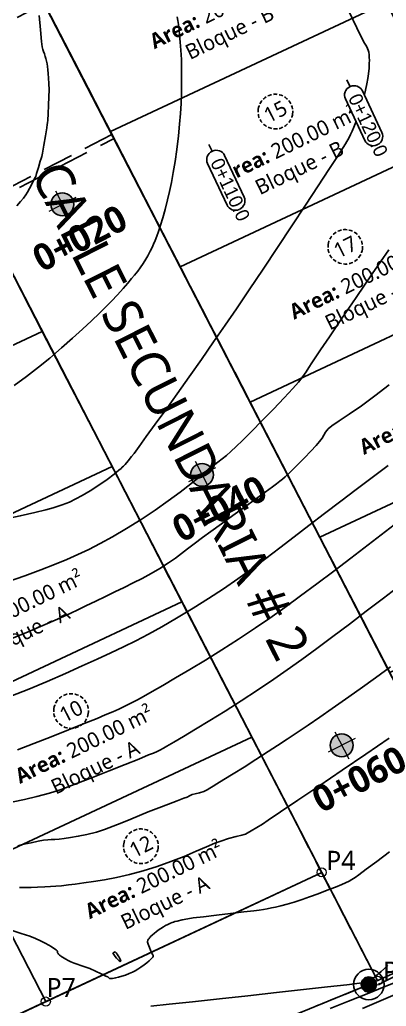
# Model space of a CAD drawing. Header units: millimetres. Extents: x 86 to 591881, y 99 to 1307229.
# Drawn here: x 590682.9 to 590707, y 1307025.7 to 1307090.5 of the extents above; entities that cross this region are included whole.
import ezdxf
from ezdxf.enums import TextEntityAlignment as Align

# ---------------------------------------------------------------- set-up
doc = ezdxf.new("R2010")
doc.units = ezdxf.units.MM
for name, pattern in [('CENTER2', [1.125, 0.75, -0.125, 0.125, -0.125]), ('DASHED', [0.75, 0.5, -0.25]), ('DASHED2', [0.375, 0.25, -0.125]), ('PHANTOM', [2.5, 1.25, -0.25, 0.25, -0.25, 0.25, -0.25])]:
    doc.linetypes.add(name, pattern=pattern)
for name, color, linetype, lineweight in [('_BLOQUES', 9, 'Continuous', 20), ('_TEXTO', 3, 'Continuous', 25), ('COTAS', 40, 'Continuous', 5), ('CUADROS', 9, 'Continuous', 20)]:
    doc.layers.add(name, color=color, linetype=linetype, lineweight=lineweight)
for name, color, linetype in [('_BREAKLINES CORRIDOR', 7, 'Continuous'), ('_MOJONES', 1, 'Continuous'), ('_PUNTOS TOPOGRAFICOS', 1, 'Continuous'), ('C-PROP-LINE', 230, 'Continuous'), ('C-PROP-TEXT', 92, 'Continuous'), ('C-ROAD-CORR-BNDY', 1, 'CENTER2'), ('C-ROAD-SAMP-TEXT', 11, 'Continuous'), ('C-ROAD-STAN-MAJR', 11, 'Continuous'), ('C-TOPO-MAJR', 9, 'Continuous'), ('C-TOPO-MINR', 8, 'Continuous')]:
    doc.layers.add(name, color=color, linetype=linetype)
doc.styles.add('ST - ETIQUETAS', font='', dxfattribs={"height": 2.5})
doc.styles.get("Standard").update_dxf_attribs({"font": 'simplex.shx'})
doc.styles.get('ST - ETIQUETAS').set_extended_font_data('Roboto Thin')

# ---------------------------------------------------------------- blocks, each defined once
blk = doc.blocks.new('*X1')
for p, q in [((69.5, 22.75), (70, 22.75)), ((69.502, 22.781), (69.998, 22.781)), ((69.502, 22.719), (69.998, 22.719)), ((69.508, 22.812), (69.992, 22.812)), ((69.508, 22.688), (69.992, 22.688)), ((69.518, 22.844), (69.982, 22.844)), ((69.533, 22.875), (69.967, 22.875)), ((69.555, 22.906), (69.945, 22.906)), ((69.585, 22.938), (69.915, 22.938)), ((69.629, 22.969), (69.871, 22.969)), ((69.518, 22.656), (69.982, 22.656)), ((69.533, 22.625), (69.967, 22.625)), ((69.555, 22.594), (69.945, 22.594)), ((69.585, 22.562), (69.915, 22.562)), ((69.629, 22.531), (69.871, 22.531))]:
    blk.add_line(p, q)
blk = doc.blocks.new('Drill Hole')
at = {"color": 0, "linetype": 'ByBlock', "lineweight": -2}
for radius in [0.05, 0.025]:
    blk.add_circle((0, 0), radius, dxfattribs=at)
at = {"color": 0, "linetype": 'ByBlock', "lineweight": -2, "xscale": 0.1000000000000227, "yscale": 0.1000000000000227, "zscale": 0.1000000000000227}
blk.add_blockref('*X1', (-6.975, -2.275), dxfattribs=at)
blk = doc.blocks.new('*U51', base_point=(590555.4584, 1307117.894, 460.616))
at = {"layer": '_PUNTOS TOPOGRAFICOS', "color": 2, "linetype": 'ByBlock', "lineweight": -2, "xscale": 20, "yscale": 20, "zscale": 20}
blk.add_blockref('Drill Hole', (590555.4584, 1307117.894, 460.616), dxfattribs=at)
blk = doc.blocks.new('*U138', base_point=(590705.8106, 1307027.095, 457.244))
at = {"layer": '_PUNTOS TOPOGRAFICOS', "color": 2, "linetype": 'ByBlock', "lineweight": -2, "xscale": 20, "yscale": 20, "zscale": 20}
blk.add_blockref('Drill Hole', (590705.8106, 1307027.095, 457.244), dxfattribs=at)
blk = doc.blocks.new('MARCA ESTACION')
h = blk.add_hatch(color=7)
h.dxf.hatch_style = 1
h.paths.add_polyline_path([(-3, 0), (0, 0), (0, 3, 0.414214)])
h.paths.add_polyline_path([(3, 0), (0, 0), (0, -3, 0.414214)])
at = {"true_color": 0xffffff}
h = blk.add_hatch(color=7, dxfattribs=at)
h.dxf.hatch_style = 1
h.paths.add_polyline_path([(0, 3), (0, 0), (3, 0, 0.414214)])
h.paths.add_polyline_path([(0, 0), (-3, 0, 0.414214), (0, -3)])
at = {"color": 7, "lineweight": 20}
for points in [[(0, 4), (0, -4)], [(-4, 0), (4, 0)]]:
    blk.add_lwpolyline(points, dxfattribs=at)
at = {"color": 7}
blk.add_circle((0, 0), 3, dxfattribs=at)

msp = doc.modelspace()

# ---------------------------------------------------------------- hatches: boundary and pattern name
at = {"layer": '_MOJONES'}
h = msp.add_hatch(color=5, dxfattribs=at)
h.dxf.hatch_style = 1
h.paths.add_polyline_path([(590705.61, 1307027.553, 0.297664), (590705.311, 1307027.095, 0.541231), (590706.011, 1307026.637), (590705.811, 1307027.095)])
h.paths.add_polyline_path([(590705.61, 1307027.553), (590705.811, 1307027.095), (590706.281, 1307027.263, 0.43503)])
h.paths.add_polyline_path([(590706.311, 1307027.095, 0.085961), (590706.281, 1307027.263), (590705.811, 1307027.095), (590706.011, 1307026.637, 0.297664)])

# ---------------------------------------------------------------- linework, layer by layer
at = {"layer": '_BLOQUES', "flags": 128}
msp.add_lwpolyline([(590669.157, 1307012.265), (590675.452, 1307014.842), (590685.718, 1307018.866), (590705.811, 1307027.095), (590706.383, 1307027.354), (590702.712, 1307034.462), (590666.46, 1307017.488), (590669.157, 1307012.265)], dxfattribs=at)
at = {"layer": '_BLOQUES', "color": 4, "linetype": 'Continuous', "lineweight": 25}
msp.add_polyline3d([(590684.242, 1307092.018, 0), (590720.493, 1307108.995, 0), (590748.023, 1307055.677, 0), (590711.775, 1307038.705, 0), (590684.242, 1307092.018, 0)], dxfattribs=at)
at = {"layer": '_BLOQUES', "color": 140, "linetype": 'Continuous', "lineweight": 25}
msp.add_polyline3d([(590638.927, 1307070.797, 0), (590675.179, 1307087.774, 0), (590702.712, 1307034.462, 0), (590666.46, 1307017.488, 0), (590638.927, 1307070.797, 0)], dxfattribs=at)
at = {"layer": '_BREAKLINES CORRIDOR', "flags": 128}
for points in [[(590715.505, 1307031.483), (590684.242, 1307092.018), (590684.708, 1307092.237)], [(590669.157, 1307012.265), (590638.927, 1307070.797), (590675.179, 1307087.774), (590706.383, 1307027.354)]]:
    msp.add_lwpolyline(points, dxfattribs=at)
at = {"layer": 'C-PROP-LINE', "color": 4, "linetype": 'Continuous', "lineweight": 25}
for points in [[(590702.368, 1307100.507, 0), (590684.242, 1307092.018, 0), (590688.83, 1307083.133, 0), (590706.956, 1307091.621, 0), (590702.368, 1307100.507, 0)], [(590706.956, 1307091.621, 0), (590688.83, 1307083.133, 0), (590693.419, 1307074.248, 0), (590711.544, 1307082.736, 0), (590706.956, 1307091.621, 0), (590706.956, 1307091.621, 0)], [(590716.133, 1307073.85, 0), (590711.545, 1307082.736, 0), (590711.544, 1307082.736, 0), (590693.419, 1307074.248, 0), (590698.008, 1307065.362, 0), (590716.133, 1307073.85, 0)], [(590684.356, 1307070.004, 0), (590679.767, 1307078.889, 0), (590661.642, 1307070.401, 0), (590661.642, 1307070.4, 0), (590666.231, 1307061.516, 0), (590684.356, 1307070.004, 0)], [(590716.133, 1307073.85, 0), (590716.133, 1307073.85, 0), (590698.008, 1307065.362, 0), (590702.597, 1307056.477, 0), (590720.722, 1307064.964, 0), (590716.133, 1307073.85, 0)], [(590688.945, 1307061.119, 0), (590684.356, 1307070.004, 0), (590666.231, 1307061.516, 0), (590666.231, 1307061.515, 0), (590670.82, 1307052.63, 0), (590688.945, 1307061.119, 0)], [(590720.722, 1307064.964, 0), (590720.722, 1307064.964, 0), (590702.597, 1307056.477, 0), (590707.186, 1307047.591, 0), (590725.31, 1307056.078, 0), (590720.722, 1307064.964, 0)], [(590693.534, 1307052.233, 0), (590688.945, 1307061.119, 0), (590670.82, 1307052.63, 0), (590670.82, 1307052.63, 0), (590675.409, 1307043.745, 0), (590693.534, 1307052.233, 0)], [(590698.123, 1307043.348, 0), (590693.534, 1307052.233, 0), (590675.409, 1307043.745, 0), (590679.997, 1307034.86, 0), (590679.998, 1307034.86, 0), (590698.123, 1307043.348, 0)], [(590702.712, 1307034.462, 0), (590698.123, 1307043.348, 0), (590679.998, 1307034.86, 0), (590684.586, 1307025.975, 0), (590702.712, 1307034.462, 0)], [(590684.586, 1307025.975, 0), (590679.998, 1307034.86, 0), (590679.997, 1307034.86, 0), (590661.871, 1307026.373, 0), (590666.46, 1307017.488, 0), (590684.586, 1307025.975, 0)], [(590666.46, 1307017.488, 0), (590669.157, 1307012.265, 0), (590675.452, 1307014.842, 0), (590685.718, 1307018.866, 0), (590705.811, 1307027.095, 0), (590706.383, 1307027.354, 0), (590702.712, 1307034.462, 0), (590684.586, 1307025.975, 0), (590666.46, 1307017.488, 0)]]:
    msp.add_polyline3d(points, dxfattribs=at)
at = {"layer": 'C-PROP-LINE', "color": 242, "linetype": 'PHANTOM', "lineweight": 30, "ltscale": 2}
msp.add_polyline3d([(590685.718, 1307018.866, 0), (590705.811, 1307027.095, 0), (590718.782, 1307032.966, 0), (590725.495, 1307036.495, 0), (590741.938, 1307046.2, 0), (590756.295, 1307055.385, 0), (590771.491, 1307065.034, 0), (590782.862, 1307071.827, 0), (590795.518, 1307080.01, 0)], dxfattribs=at)
at = {"layer": 'C-PROP-TEXT', "color": 12, "linetype": 'DASHED2', "lineweight": 25, "extrusion": (0, 0, -1)}
for centre, radius, start, end in [((-590699.672, 1307084.447), 1.137, 7.87202, 187.87202), ((-590699.672, 1307084.447), 1.137, 187.87202, 7.87202), ((-590704.262, 1307075.559), 1.133, 7.46838, 187.46838), ((-590704.262, 1307075.559), 1.133, 187.46838, 7.46838), ((-590686.248, 1307045.063), 1.141, 8.2091, 188.2091), ((-590686.248, 1307045.063), 1.141, 188.2091, 8.2091), ((-590690.838, 1307036.176), 1.139, 7.80157, 187.80157), ((-590690.838, 1307036.176), 1.139, 187.80157, 7.80157)]:
    msp.add_arc(centre, radius, start, end, dxfattribs=at)
at = {"layer": 'C-ROAD-CORR-BNDY', "color": 166, "linetype": 'DASHED', "lineweight": 30, "ltscale": 4}
for points in [[(590675.595, 1307086.968), (590675.724, 1307086.718), (590676.642, 1307084.941), (590677.56, 1307083.164), (590678.477, 1307081.387), (590679.395, 1307079.61), (590679.988, 1307078.462), (590679.99, 1307078.459), (590680.184, 1307078.083), (590689.069, 1307082.671), (590688.875, 1307083.048), (590688.873, 1307083.05), (590688.28, 1307084.199), (590687.362, 1307085.976), (590686.445, 1307087.753), (590685.527, 1307089.53), (590684.609, 1307091.307), (590684.48, 1307091.556)], [(590680.047, 1307078.347), (590681.231, 1307076.056), (590690.408, 1307058.286), (590699.585, 1307040.516), (590706.501, 1307027.124), (590715.386, 1307031.713), (590708.47, 1307045.104), (590699.293, 1307062.875), (590690.116, 1307080.645), (590688.932, 1307082.936)]]:
    msp.add_lwpolyline(points, close=True, dxfattribs=at)
at = {"layer": 'C-TOPO-MAJR', "color": 40, "linetype": 'Continuous', "lineweight": -3}
for points, elevation in [([(590681.782, 1307057.65), (590682.909, 1307057.886), (590683.861, 1307058.099), (590684.597, 1307058.277), (590685.076, 1307058.41), (590685.665, 1307058.609), (590686.134, 1307058.796), (590686.55, 1307058.996), (590686.981, 1307059.233), (590687.493, 1307059.531), (590688.068, 1307059.896), (590688.611, 1307060.281), (590689.069, 1307060.631), (590689.392, 1307060.891), (590689.53, 1307061.005), (590689.61, 1307061.075), (590689.686, 1307061.149), (590689.795, 1307061.267), (590689.994, 1307061.494), (590690.225, 1307061.775), (590690.386, 1307061.99), (590690.716, 1307062.44), (590691.189, 1307063.092), (590691.78, 1307063.91), (590692.464, 1307064.86), (590693.215, 1307065.91), (590694.008, 1307067.024), (590694.816, 1307068.168), (590695.615, 1307069.309), (590696.379, 1307070.413), (590697.115, 1307071.492), (590697.957, 1307072.741), (590698.869, 1307074.103), (590699.813, 1307075.523), (590700.754, 1307076.943), (590701.654, 1307078.307), (590702.479, 1307079.559), (590703.19, 1307080.643), (590703.752, 1307081.501), (590704.129, 1307082.078), (590704.283, 1307082.318), (590704.373, 1307082.471), (590704.439, 1307082.596), (590704.518, 1307082.755), (590704.603, 1307082.931), (590704.708, 1307083.157), (590704.826, 1307083.429), (590704.952, 1307083.745), (590705.08, 1307084.092), (590705.21, 1307084.469), (590705.341, 1307084.891), (590705.474, 1307085.371), (590705.591, 1307085.849), (590705.678, 1307086.264), (590705.741, 1307086.623), (590705.787, 1307086.935), (590705.825, 1307087.299), (590705.843, 1307087.601), (590705.848, 1307087.815), (590705.843, 1307088.01), (590705.827, 1307088.177), (590705.801, 1307088.343), (590705.769, 1307088.475), (590705.725, 1307088.588), (590705.671, 1307088.698), (590705.603, 1307088.813), (590705.521, 1307088.95), (590705.382, 1307089.23), (590705.029, 1307089.945), (590704.509, 1307090.999)], 459.5), ([(590682.675, 1307078.257), (590682.92, 1307078.53), (590683.117, 1307078.768), (590683.268, 1307078.983), (590683.376, 1307079.162), (590683.506, 1307079.392), (590683.662, 1307079.681), (590683.786, 1307079.926), (590683.846, 1307080.045), (590683.886, 1307080.114), (590683.924, 1307080.184), (590683.985, 1307080.38), (590684.106, 1307080.783), (590684.226, 1307081.184), (590684.283, 1307081.375), (590684.308, 1307081.435), (590684.331, 1307081.495), (590684.37, 1307081.721), (590684.457, 1307082.242), (590684.561, 1307082.86), (590684.648, 1307083.378), (590684.685, 1307083.6), (590684.699, 1307083.699), (590684.711, 1307083.874), (590684.737, 1307084.302), (590684.769, 1307084.86), (590684.794, 1307085.424), (590684.803, 1307085.873), (590684.793, 1307086.289), (590684.771, 1307086.652), (590684.744, 1307086.955), (590684.72, 1307087.187), (590684.694, 1307087.404), (590684.666, 1307087.578), (590684.628, 1307087.764), (590684.588, 1307087.934), (590684.549, 1307088.068), (590684.496, 1307088.234), (590684.437, 1307088.398), (590684.386, 1307088.527), (590684.341, 1307088.693), (590684.301, 1307089.059), (590684.236, 1307089.815), (590684.158, 1307090.76)], 460), ([(590682.354, 1307049.833), (590682.877, 1307050.04), (590683.394, 1307050.253), (590683.938, 1307050.483), (590684.541, 1307050.741), (590685.208, 1307051.028), (590685.747, 1307051.267), (590686.222, 1307051.486), (590686.694, 1307051.711), (590687.225, 1307051.969), (590687.878, 1307052.288), (590688.504, 1307052.589), (590689.123, 1307052.884), (590689.734, 1307053.178), (590690.336, 1307053.475), (590690.928, 1307053.779), (590691.508, 1307054.095), (590692.076, 1307054.429), (590692.653, 1307054.795), (590693.11, 1307055.112), (590693.505, 1307055.408), (590693.895, 1307055.712), (590694.337, 1307056.054), (590694.887, 1307056.463), (590695.439, 1307056.863), (590696.12, 1307057.356), (590696.874, 1307057.901), (590697.643, 1307058.459), (590698.371, 1307058.987), (590699, 1307059.444), (590699.473, 1307059.791), (590699.734, 1307059.987), (590699.964, 1307060.165), (590700.142, 1307060.306), (590700.314, 1307060.452), (590700.529, 1307060.647), (590700.778, 1307060.888), (590701.148, 1307061.256), (590701.575, 1307061.691), (590701.997, 1307062.128), (590702.353, 1307062.506), (590702.579, 1307062.762), (590702.744, 1307062.994), (590702.855, 1307063.19), (590702.969, 1307063.381), (590703.146, 1307063.601), (590703.39, 1307063.794), (590703.867, 1307064.12), (590704.527, 1307064.566), (590705.324, 1307065.12), (590706.211, 1307065.77), (590707.139, 1307066.503)], 459), ([(590682.726, 1307042.523), (590683.79, 1307042.929), (590684.941, 1307043.377), (590686.082, 1307043.829), (590687.118, 1307044.244), (590687.953, 1307044.583), (590688.491, 1307044.807), (590688.989, 1307045.021), (590689.383, 1307045.195), (590689.739, 1307045.361), (590690.124, 1307045.554), (590690.602, 1307045.807), (590690.999, 1307046.024), (590691.566, 1307046.341), (590692.28, 1307046.748), (590693.119, 1307047.235), (590694.058, 1307047.792), (590695.075, 1307048.409), (590696.146, 1307049.076), (590697.249, 1307049.783), (590698.361, 1307050.52), (590699.297, 1307051.165), (590700.288, 1307051.869), (590701.324, 1307052.623), (590702.398, 1307053.419), (590703.502, 1307054.248), (590704.627, 1307055.103), (590705.766, 1307055.974), (590706.911, 1307056.854), (590708.054, 1307057.735)], 458.5), ([(590682.75, 1307036.214), (590683.154, 1307036.306), (590683.63, 1307036.414), (590684.089, 1307036.513), (590684.44, 1307036.577), (590684.725, 1307036.608), (590684.949, 1307036.618), (590685.173, 1307036.627), (590685.458, 1307036.655), (590685.783, 1307036.696), (590686.209, 1307036.755), (590686.718, 1307036.838), (590687.29, 1307036.955), (590687.909, 1307037.113), (590688.452, 1307037.285), (590689.013, 1307037.492), (590689.588, 1307037.722), (590690.168, 1307037.964), (590690.747, 1307038.204), (590691.318, 1307038.432), (590692.003, 1307038.696), (590692.659, 1307038.948), (590693.228, 1307039.166), (590693.65, 1307039.329), (590693.864, 1307039.414), (590694.031, 1307039.497), (590694.2, 1307039.573), (590694.405, 1307039.627), (590694.679, 1307039.69), (590694.97, 1307039.784), (590695.195, 1307039.892), (590695.364, 1307039.997), (590695.576, 1307040.132), (590695.826, 1307040.283), (590696.28, 1307040.559), (590696.891, 1307040.934), (590697.611, 1307041.383), (590698.395, 1307041.878), (590699.196, 1307042.394), (590699.803, 1307042.791), (590700.438, 1307043.21), (590701.109, 1307043.656), (590701.823, 1307044.136), (590702.586, 1307044.656), (590703.405, 1307045.222), (590704.288, 1307045.841), (590705.241, 1307046.518), (590706.239, 1307047.24), (590707.23, 1307047.969)], 458), ([(590682.312, 1307030.668), (590682.963, 1307030.456), (590683.535, 1307030.263), (590683.908, 1307030.125), (590684.247, 1307029.971), (590684.542, 1307029.819), (590684.778, 1307029.688), (590684.936, 1307029.594), (590685.153, 1307029.448), (590685.263, 1307029.366), (590685.325, 1307029.306), (590685.359, 1307029.256), (590685.362, 1307029.184), (590685.394, 1307029.136), (590685.43, 1307029.088), (590685.494, 1307029.031), (590685.533, 1307029), (590685.575, 1307028.968), (590685.687, 1307028.894), (590685.903, 1307028.764), (590686.056, 1307028.681), (590686.231, 1307028.595), (590686.451, 1307028.498), (590686.653, 1307028.423), (590686.889, 1307028.347), (590687.161, 1307028.256), (590687.474, 1307028.138), (590687.846, 1307027.976), (590688.23, 1307027.797), (590688.531, 1307027.651), (590688.655, 1307027.59), (590688.709, 1307027.549), (590688.765, 1307027.496), (590688.815, 1307027.484), (590688.884, 1307027.482), (590688.963, 1307027.49), (590689.073, 1307027.504), (590689.177, 1307027.526), (590689.364, 1307027.571), (590689.585, 1307027.635), (590689.827, 1307027.72), (590690.075, 1307027.818), (590690.28, 1307027.907), (590690.466, 1307028.002), (590690.644, 1307028.111), (590690.831, 1307028.235), (590691.043, 1307028.386), (590691.229, 1307028.527), (590691.383, 1307028.66), (590691.507, 1307028.776), (590691.561, 1307028.829), (590691.61, 1307028.888), (590691.643, 1307028.938), (590691.649, 1307029.003), (590691.618, 1307029.05), (590691.581, 1307029.106), (590691.532, 1307029.2), (590691.462, 1307029.346), (590691.394, 1307029.521), (590691.307, 1307029.755), (590691.263, 1307029.875), (590691.264, 1307029.932), (590691.29, 1307030.001), (590691.339, 1307030.081), (590691.373, 1307030.124), (590691.409, 1307030.169), (590691.452, 1307030.216), (590691.498, 1307030.264), (590691.58, 1307030.342), (590691.721, 1307030.466), (590691.828, 1307030.552), (590691.964, 1307030.655), (590692.136, 1307030.773), (590692.312, 1307030.884), (590692.462, 1307030.971), (590692.594, 1307031.04), (590692.773, 1307031.124), (590692.891, 1307031.172), (590692.978, 1307031.201), (590693.066, 1307031.228), (590693.222, 1307031.267), (590693.538, 1307031.341), (590693.919, 1307031.417), (590694.28, 1307031.467), (590694.953, 1307031.55), (590695.812, 1307031.653), (590696.732, 1307031.762), (590697.588, 1307031.863), (590698.255, 1307031.943), (590698.608, 1307031.988), (590698.898, 1307032.03), (590699.127, 1307032.068), (590699.414, 1307032.128), (590699.674, 1307032.187), (590700.021, 1307032.271), (590700.437, 1307032.38), (590700.909, 1307032.514), (590701.42, 1307032.674), (590701.917, 1307032.846), (590702.489, 1307033.06), (590703.075, 1307033.286), (590703.612, 1307033.501), (590704.036, 1307033.675), (590704.286, 1307033.784), (590704.514, 1307033.896), (590704.69, 1307033.996), (590704.902, 1307034.134), (590705.144, 1307034.305), (590705.638, 1307034.665), (590706.33, 1307035.177), (590707.164, 1307035.804)], 457.5), ([(590703.264, 1307025.527), (590704.478, 1307026.002), (590705.711, 1307026.489), (590706.818, 1307026.933), (590707.654, 1307027.279)], 457)]:
    msp.add_lwpolyline(points, dxfattribs=dict(at, elevation=elevation))
at = {"layer": 'C-TOPO-MINR', "color": 44, "linetype": 'Continuous', "lineweight": -3}
for points, elevation in [([(590682.516, 1307066.448), (590683.316, 1307067.049), (590684.102, 1307067.659), (590684.843, 1307068.256), (590685.624, 1307068.916), (590686.348, 1307069.552), (590687.007, 1307070.153), (590687.598, 1307070.709), (590688.114, 1307071.209), (590688.549, 1307071.641), (590688.898, 1307071.994), (590689.304, 1307072.418), (590689.664, 1307072.814), (590689.973, 1307073.169), (590690.226, 1307073.47), (590690.417, 1307073.703), (590690.63, 1307073.966), (590690.792, 1307074.182), (590690.981, 1307074.46), (590691.162, 1307074.743), (590691.295, 1307074.974), (590691.449, 1307075.273), (590691.571, 1307075.52), (590691.67, 1307075.737), (590691.766, 1307075.967), (590691.875, 1307076.257), (590691.988, 1307076.573), (590692.126, 1307076.979), (590692.279, 1307077.465), (590692.438, 1307078.021), (590692.593, 1307078.638), (590692.719, 1307079.192), (590692.843, 1307079.789), (590692.965, 1307080.44), (590693.083, 1307081.159), (590693.196, 1307081.958), (590693.301, 1307082.848), (590693.377, 1307083.62), (590693.433, 1307084.329), (590693.472, 1307084.982), (590693.496, 1307085.588), (590693.509, 1307086.154), (590693.513, 1307086.687), (590693.511, 1307087.197), (590693.496, 1307087.869), (590693.464, 1307088.478), (590693.424, 1307089.014), (590693.382, 1307089.466), (590693.343, 1307089.825), (590693.304, 1307090.159), (590693.265, 1307090.425), (590693.22, 1307090.68)], 459.75), ([(590682.128, 1307053.566), (590683.209, 1307053.95), (590684.263, 1307054.349), (590685.166, 1307054.699), (590685.963, 1307055.024), (590686.697, 1307055.345), (590687.412, 1307055.686), (590688.152, 1307056.068), (590688.961, 1307056.513), (590689.882, 1307057.045), (590690.854, 1307057.642), (590691.775, 1307058.256), (590692.633, 1307058.865), (590693.414, 1307059.45), (590694.105, 1307059.988), (590694.693, 1307060.459), (590695.164, 1307060.841), (590695.505, 1307061.113), (590695.884, 1307061.407), (590696.184, 1307061.642), (590696.454, 1307061.862), (590696.741, 1307062.112), (590697.095, 1307062.434), (590697.504, 1307062.828), (590698.103, 1307063.424), (590698.813, 1307064.141), (590699.556, 1307064.903), (590700.253, 1307065.63), (590700.825, 1307066.243), (590701.195, 1307066.664), (590701.481, 1307067.034), (590701.692, 1307067.341), (590701.873, 1307067.63), (590702.07, 1307067.949), (590702.327, 1307068.343), (590702.629, 1307068.785), (590703.216, 1307069.645), (590704.024, 1307070.826), (590704.987, 1307072.235), (590706.04, 1307073.777), (590707.12, 1307075.358)], 459.25), ([(590682.293, 1307046.03), (590683.468, 1307046.502), (590684.672, 1307047.005), (590685.873, 1307047.531), (590686.987, 1307048.029), (590687.972, 1307048.471), (590688.863, 1307048.879), (590689.698, 1307049.273), (590690.512, 1307049.677), (590691.34, 1307050.111), (590692.219, 1307050.597), (590693.183, 1307051.157), (590694.27, 1307051.813), (590695.287, 1307052.454), (590696.261, 1307053.098), (590697.203, 1307053.749), (590698.126, 1307054.413), (590699.042, 1307055.091), (590699.964, 1307055.79), (590700.905, 1307056.512), (590701.877, 1307057.261), (590702.892, 1307058.043), (590703.964, 1307058.86), (590704.98, 1307059.624), (590706.02, 1307060.399), (590707.078, 1307061.185)], 458.75), ([(590682.438, 1307039.092), (590683.185, 1307039.245), (590683.996, 1307039.437), (590684.834, 1307039.667), (590685.596, 1307039.918), (590686.565, 1307040.272), (590687.649, 1307040.687), (590688.759, 1307041.125), (590689.804, 1307041.545), (590690.695, 1307041.908), (590691.341, 1307042.175), (590691.653, 1307042.305), (590691.897, 1307042.411), (590692.089, 1307042.5), (590692.324, 1307042.624), (590692.545, 1307042.751), (590692.994, 1307043.012), (590693.635, 1307043.391), (590694.433, 1307043.871), (590695.354, 1307044.432), (590696.363, 1307045.058), (590697.423, 1307045.731), (590698.502, 1307046.433), (590699.563, 1307047.147), (590700.449, 1307047.766), (590701.399, 1307048.446), (590702.402, 1307049.18), (590703.45, 1307049.959), (590704.535, 1307050.775), (590705.646, 1307051.618), (590706.775, 1307052.48), (590707.913, 1307053.353)], 458.25), ([(590682.865, 1307033.467), (590683.619, 1307033.478), (590684.046, 1307033.488), (590684.519, 1307033.507), (590684.895, 1307033.524), (590685.238, 1307033.548), (590685.612, 1307033.585), (590686.082, 1307033.642), (590686.525, 1307033.699), (590687.075, 1307033.77), (590687.72, 1307033.863), (590688.447, 1307033.983), (590689.242, 1307034.135), (590690.092, 1307034.326), (590690.984, 1307034.56), (590691.899, 1307034.846), (590692.804, 1307035.173), (590693.667, 1307035.515), (590694.458, 1307035.847), (590695.143, 1307036.142), (590695.693, 1307036.376), (590696.076, 1307036.522), (590696.599, 1307036.681), (590697.095, 1307036.815), (590697.467, 1307036.908), (590697.617, 1307036.944), (590697.701, 1307036.977), (590697.812, 1307037.039), (590698.084, 1307037.194), (590698.447, 1307037.406), (590698.828, 1307037.64), (590699.207, 1307037.892), (590700.013, 1307038.434), (590701.152, 1307039.203), (590702.529, 1307040.135), (590704.05, 1307041.167), (590705.621, 1307042.235), (590707.147, 1307043.275)], 457.75), ([(590691.494, 1307025.666), (590692.702, 1307025.796), (590694.236, 1307025.963), (590695.992, 1307026.156), (590697.862, 1307026.362), (590699.741, 1307026.569), (590701.52, 1307026.765), (590703.095, 1307026.94), (590704.358, 1307027.08), (590705.204, 1307027.174), (590705.526, 1307027.211), (590705.658, 1307027.224), (590705.781, 1307027.256), (590705.92, 1307027.362), (590706.212, 1307027.608), (590706.61, 1307027.952), (590707.067, 1307028.354)], 457.25), ([(590705.386, 1307025.53), (590706.619, 1307026.039), (590707.858, 1307026.566)], 456.75)]:
    msp.add_lwpolyline(points, dxfattribs=dict(at, elevation=elevation))
at = {"layer": 'C-TOPO-MINR', "color": 44, "linetype": 'Continuous', "lineweight": -3, "elevation": 457.75}
msp.add_lwpolyline([(590689.435, 1307028.827), (590689.428, 1307028.839), (590689.398, 1307028.886), (590689.334, 1307028.986), (590689.266, 1307029.087), (590689.206, 1307029.171), (590689.146, 1307029.232), (590689.063, 1307029.203), (590688.998, 1307029.152), (590689.047, 1307029.064), (590689.138, 1307028.945), (590689.23, 1307028.833), (590689.3, 1307028.755), (590689.361, 1307028.697), (590689.409, 1307028.653), (590689.465, 1307028.615), (590689.511, 1307028.64), (590689.496, 1307028.699), (590689.47, 1307028.756), (590689.435, 1307028.827)], close=True, dxfattribs=at)
at = {"layer": 'COTAS'}
for centre in [(590702.712, 1307034.462), (590705.811, 1307027.095), (590706.383, 1307027.354), (590684.586, 1307025.975)]:
    msp.add_circle(centre, 0.3, dxfattribs=at)

# ---------------------------------------------------------------- block references
at = {"layer": '_MOJONES'}
msp.add_blockref('*U51', (590705.811, 1307027.095, 457.244), dxfattribs=at)
at = {"layer": '_PUNTOS TOPOGRAFICOS'}
msp.add_blockref('*U138', (590705.811, 1307027.095, 457.244), dxfattribs=at)
at = {"layer": 'C-ROAD-STAN-MAJR', "color": 11, "linetype": 'Continuous', "lineweight": -3, "xscale": 0.25, "yscale": 0.25, "zscale": 0.25, "rotation": 297.3141524209564}
for p in [(590685.673, 1307078.35), (590694.851, 1307060.58), (590704.028, 1307042.81)]:
    msp.add_blockref('MARCA ESTACION', p, dxfattribs=at)

# ---------------------------------------------------------------- texts
at = {"layer": '_TEXTO', "style": 'ST - ETIQUETAS'}
msp.add_text('CALLE SECUNDARIA # 2', height=2.5, rotation=296.77106, dxfattribs=at).set_placement((590691.689, 1307064.244), align=Align.CENTER)
at = {"layer": 'C-PROP-TEXT', "color": 92, "linetype": 'Continuous', "lineweight": -3, "char_height": 1, "attachment_point": 2, "rotation": 26, "style": 'ST - ETIQUETAS'}
for s, insert in [('{\\fRoboto Thin|b1|i0|c0|p2;\\C18;\\c0;Area:\\C0; \\fRoboto Thin|b0|i0|c0|p2;\\C178;\\c4980736;200.00 m²\\PBloque - B}', (590695.709, 1307091.595)), ('{\\fRoboto Thin|b1|i0|c0|p2;\\C18;\\c0;Area:\\C0; \\fRoboto Thin|b0|i0|c0|p2;\\C178;\\c4980736;200.00 m²\\PBloque - B}', (590700.297, 1307082.71)), ('{\\fRoboto Thin|b1|i0|c0|p2;\\C18;\\c0;Area:\\C0; \\fRoboto Thin|b0|i0|c0|p2;\\C178;\\c4980736;200.00 m²\\PBloque - B}', (590704.886, 1307073.824)), ('{\\fRoboto Thin|b1|i0|c0|p2;\\C18;\\c0;Area:\\C0; \\fRoboto Thin|b0|i0|c0|p2;\\C178;\\c4980736;200.00 m²\\PBloque - B}', (590709.475, 1307064.939)), ('{\\fRoboto Thin|b1|i0|c0|p2;\\C18;\\c0;Area:\\C0; \\fRoboto Thin|b0|i0|c0|p2;\\C178;\\c4980736;200.00 m²\\PBloque - A}', (590682.286, 1307052.207)), ('{\\fRoboto Thin|b1|i0|c0|p2;\\C18;\\c0;Area:\\C0; \\fRoboto Thin|b0|i0|c0|p2;\\C178;\\c4980736;200.00 m²\\PBloque - A}', (590686.875, 1307043.322)), ('{\\fRoboto Thin|b1|i0|c0|p2;\\C18;\\c0;Area:\\C0; \\fRoboto Thin|b0|i0|c0|p2;\\C178;\\c4980736;200.00 m²\\PBloque - A}', (590691.464, 1307034.437))]:
    msp.add_mtext(s, dxfattribs=dict(at, insert=insert))
at = {"layer": 'C-PROP-TEXT', "color": 2, "linetype": 'Continuous', "lineweight": -3, "char_height": 1, "attachment_point": 8, "rotation": 27, "style": 'ST - ETIQUETAS'}
for s, insert in [('{\\fRoboto Black|b0|i0|c0|p2;15}', (590699.902, 1307083.996)), ('{\\fRoboto Black|b0|i0|c0|p2;17}', (590704.489, 1307075.113)), ('{\\fRoboto Black|b0|i0|c0|p2;10}', (590686.481, 1307044.605)), ('{\\fRoboto Black|b0|i0|c0|p2;12}', (590691.068, 1307035.724))]:
    msp.add_mtext(s, dxfattribs=dict(at, insert=insert))
at = {"layer": 'C-ROAD-STAN-MAJR', "color": 7, "linetype": 'Continuous', "lineweight": -3, "char_height": 1.75, "attachment_point": 5, "rotation": 27.31415}
for s, insert in [('{\\fRoboto Black|b1|i0|c0|p2;\\C18;\\c0;0+020}', (590686.82, 1307076.129)), ('{\\fRoboto Black|b1|i0|c0|p2;\\C18;\\c0;0+040}', (590695.998, 1307058.359)), ('{\\fRoboto Black|b1|i0|c0|p2;\\C18;\\c0;0+060}', (590705.175, 1307040.589))]:
    msp.add_mtext(s, dxfattribs=dict(at, insert=insert))
at = {"layer": 'CUADROS', "style": 'ST - ETIQUETAS'}
for s, p in [('P4', (590703.97, 1307035.254)), ('P5', (590707.692, 1307027.979)), ('P7', (590685.595, 1307026.9))]:
    msp.add_text(s, height=1.25, dxfattribs=at).set_placement(p, align=Align.MIDDLE_CENTER)

# ---------------------------------------------------------------- next in the draw order: texts
at = {"layer": 'C-ROAD-SAMP-TEXT', "color": 194, "linetype": 'Continuous', "lineweight": -3, "char_height": 0.9, "width": 3.04168, "attachment_point": 4, "rotation": 295.09381, "bg_fill": 3, "box_fill_scale": 1.166667, "bg_fill_color": 256, "bg_fill_true_color": 13158600, "bg_fill_transparency": 0}
for s, insert in [('{\\fFreestyle Script|b0|i0|c0|p66;\\C196;\\c8323135;0+120.0}', (590704.832, 1307085.539)), ('{\\fFreestyle Script|b0|i0|c0|p66;\\C196;\\c8323135;0+110.0}', (590695.776, 1307081.298))]:
    msp.add_mtext(s, dxfattribs=dict(at, insert=insert))

# ---------------------------------------------------------------- next in the draw order: linework, layer by layer
at = {"layer": 'C-ROAD-SAMP-TEXT', "color": 194, "linetype": 'Continuous', "lineweight": 30}
for p, q in [((590704.365, 1307086.535), (590704.578, 1307086.082)), ((590704.594, 1307086.09), (590704.561, 1307086.075)), ((590706.669, 1307083.074), (590705.392, 1307085.801)), ((590704.272, 1307085.277), (590705.549, 1307082.549)), ((590695.309, 1307082.294), (590695.521, 1307081.841)), ((590706.347, 1307082.261), (590706.38, 1307082.276)), ((590695.538, 1307081.849), (590695.505, 1307081.834)), ((590697.613, 1307078.833), (590696.336, 1307081.56)), ((590695.216, 1307081.036), (590696.493, 1307078.308)), ((590697.291, 1307078.02), (590697.324, 1307078.035))]:
    msp.add_line(p, q, dxfattribs=at)
for centre, start, end in [((590704.815, 1307085.531), 115.09381, 205.09381), ((590704.849, 1307085.547), 25.09381, 115.09381), ((590706.126, 1307082.819), 295.09381, 25.09381), ((590706.093, 1307082.804), 205.09381, 295.09381), ((590695.759, 1307081.29), 115.09381, 205.09381), ((590695.792, 1307081.306), 25.09381, 115.09381), ((590697.036, 1307078.563), 205.09381, 295.09381), ((590697.07, 1307078.578), 295.09381, 25.09381)]:
    msp.add_arc(centre, 0.6, start, end, dxfattribs=at)

doc.saveas('drawing.dxf')
